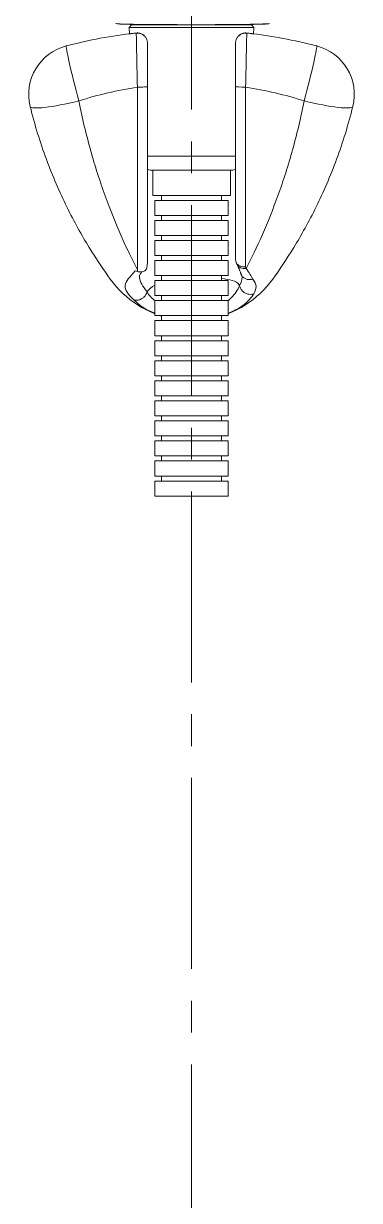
# Model space of a CAD drawing. Extents: x 900 to 2324, y -1513 to 827.
# Drawn here: x 1634.5 to 1701.6, y 159.6 to 394.4 of the extents above; entities that cross this region are included whole.
import ezdxf

# ---------------------------------------------------------------- set-up
doc = ezdxf.new("R2010")
doc.units = 0
doc.header["$LTSCALE"] = 4
doc.header["$MEASUREMENT"] = 0
doc.linetypes.add('CENTER2', pattern=[28.575, 19.05, -3.175, 3.175, -3.175])
doc.layers.add('1', color=7, linetype='CONTINUOUS')
doc.layers.add('Cneter', color=1, linetype='CENTER2', lineweight=13)

msp = doc.modelspace()

# ---------------------------------------------------------------- linework, layer by layer
at = {"layer": '1', "color": 7, "linetype": 'Continuous', "lineweight": 18}
for p, q in [((1656.05, 394.17), (1655.58, 393.67)), ((1655.58, 393.67), (1655.67, 392.37)), ((1655.58, 393.67), (1668.05, 393.67)), ((1656.05, 394.17), (1668.05, 394.17)), ((1668.05, 394.17), (1680.05, 394.17)), ((1668.05, 393.67), (1680.51, 393.67)), ((1680.51, 393.67), (1680.05, 394.17)), ((1680.42, 392.37), (1680.51, 393.67)), ((1659.25, 381.9), (1659.25, 346.99)), ((1676.85, 347.3), (1676.85, 381.9)), ((1660.3, 365.17), (1660.3, 360.17)), ((1675.8, 360.17), (1675.8, 365.17)), ((1660.3, 360.17), (1668.05, 360.17)), ((1662.05, 360.17), (1662.05, 359.17)), ((1668.05, 360.17), (1675.8, 360.17)), ((1674.05, 359.17), (1674.05, 360.17)), ((1660.75, 359.17), (1660.75, 356.17)), ((1660.75, 359.17), (1668.05, 359.17)), ((1668.05, 359.17), (1675.35, 359.17)), ((1675.35, 356.17), (1675.35, 359.17)), ((1660.75, 356.17), (1668.05, 356.17)), ((1660.75, 355.17), (1660.75, 352.17)), ((1660.75, 355.17), (1668.05, 355.17)), ((1662.05, 356.17), (1662.05, 355.17)), ((1668.05, 356.17), (1675.35, 356.17)), ((1668.05, 355.17), (1675.35, 355.17)), ((1674.05, 355.17), (1674.05, 356.17)), ((1675.35, 352.17), (1675.35, 355.17)), ((1660.75, 352.17), (1668.05, 352.17)), ((1660.75, 351.17), (1660.75, 348.17)), ((1660.75, 351.17), (1668.05, 351.17)), ((1662.05, 352.17), (1662.05, 351.17)), ((1668.05, 352.17), (1675.35, 352.17)), ((1668.05, 351.17), (1675.35, 351.17)), ((1674.05, 351.17), (1674.05, 352.17)), ((1675.35, 348.17), (1675.35, 351.17)), ((1660.75, 348.17), (1668.05, 348.17)), ((1662.05, 348.17), (1662.05, 347.17)), ((1668.05, 348.17), (1675.35, 348.17)), ((1674.05, 347.17), (1674.05, 348.17)), ((1660.75, 347.17), (1660.75, 344.17)), ((1660.75, 347.17), (1668.05, 347.17)), ((1668.05, 347.17), (1675.35, 347.17)), ((1675.35, 344.17), (1675.35, 347.17)), ((1660.75, 344.17), (1668.05, 344.17)), ((1660.75, 343.17), (1660.75, 340.17)), ((1660.75, 343.17), (1668.05, 343.17)), ((1662.05, 344.17), (1662.05, 343.17)), ((1668.05, 344.17), (1675.35, 344.17)), ((1668.05, 343.17), (1675.35, 343.17)), ((1674.05, 343.17), (1674.05, 344.17)), ((1675.35, 340.17), (1675.35, 343.17)), ((1660.75, 340.17), (1668.05, 340.17)), ((1660.75, 339.17), (1660.75, 336.17)), ((1660.75, 339.17), (1668.05, 339.17)), ((1662.05, 340.17), (1662.05, 339.17)), ((1668.05, 340.17), (1675.35, 340.17)), ((1668.05, 339.17), (1675.35, 339.17)), ((1674.05, 339.17), (1674.05, 340.17)), ((1675.35, 336.17), (1675.35, 339.17)), ((1660.75, 336.17), (1668.05, 336.17)), ((1662.05, 336.17), (1662.05, 335.17)), ((1668.05, 336.17), (1675.35, 336.17)), ((1674.05, 335.17), (1674.05, 336.17)), ((1660.75, 335.17), (1660.75, 332.17)), ((1660.75, 335.17), (1668.05, 335.17)), ((1668.05, 335.17), (1675.35, 335.17)), ((1675.35, 332.17), (1675.35, 335.17)), ((1660.75, 332.17), (1668.05, 332.17)), ((1660.75, 331.17), (1660.75, 328.17)), ((1660.75, 331.17), (1668.05, 331.17)), ((1662.05, 332.17), (1662.05, 331.17)), ((1668.05, 332.17), (1675.35, 332.17)), ((1668.05, 331.17), (1675.35, 331.17)), ((1674.05, 331.17), (1674.05, 332.17)), ((1675.35, 328.17), (1675.35, 331.17)), ((1660.75, 328.17), (1668.05, 328.17)), ((1660.75, 327.17), (1660.75, 324.17)), ((1660.75, 327.17), (1668.05, 327.17)), ((1662.05, 328.17), (1662.05, 327.17)), ((1668.05, 328.17), (1675.35, 328.17)), ((1668.05, 327.17), (1675.35, 327.17)), ((1674.05, 327.17), (1674.05, 328.17)), ((1675.35, 324.17), (1675.35, 327.17)), ((1660.75, 324.17), (1668.05, 324.17)), ((1662.05, 324.17), (1662.05, 323.17)), ((1668.05, 324.17), (1675.35, 324.17)), ((1674.05, 323.17), (1674.05, 324.17)), ((1660.75, 323.17), (1660.75, 320.17)), ((1660.75, 323.17), (1668.05, 323.17)), ((1668.05, 323.17), (1675.35, 323.17)), ((1675.35, 320.17), (1675.35, 323.17)), ((1660.75, 320.17), (1668.05, 320.17)), ((1662.05, 320.17), (1662.05, 319.17)), ((1668.05, 320.17), (1675.35, 320.17)), ((1674.05, 319.17), (1674.05, 320.17)), ((1660.75, 319.17), (1660.75, 316.17)), ((1660.75, 319.17), (1668.05, 319.17)), ((1668.05, 319.17), (1675.35, 319.17)), ((1675.35, 316.17), (1675.35, 319.17)), ((1660.75, 316.17), (1668.05, 316.17)), ((1660.75, 315.17), (1660.75, 312.17)), ((1660.75, 315.17), (1668.05, 315.17)), ((1662.05, 316.17), (1662.05, 315.17)), ((1668.05, 316.17), (1675.35, 316.17)), ((1668.05, 315.17), (1675.35, 315.17)), ((1674.05, 315.17), (1674.05, 316.17)), ((1675.35, 312.17), (1675.35, 315.17)), ((1660.75, 312.17), (1668.05, 312.17)), ((1660.75, 311.17), (1660.75, 308.17)), ((1660.75, 311.17), (1668.05, 311.17)), ((1662.05, 312.17), (1662.05, 311.17)), ((1668.05, 312.17), (1675.35, 312.17)), ((1668.05, 311.17), (1675.35, 311.17)), ((1674.05, 311.17), (1674.05, 312.17)), ((1675.35, 308.17), (1675.35, 311.17)), ((1660.75, 308.17), (1668.05, 308.17)), ((1662.05, 308.17), (1662.05, 307.17)), ((1668.05, 308.17), (1675.35, 308.17)), ((1674.05, 307.17), (1674.05, 308.17)), ((1660.75, 307.17), (1660.75, 304.17)), ((1660.75, 307.17), (1668.05, 307.17)), ((1668.05, 307.17), (1675.35, 307.17)), ((1675.35, 304.17), (1675.35, 307.17)), ((1660.75, 304.17), (1668.05, 304.17)), ((1660.75, 303.17), (1660.75, 300.17)), ((1660.75, 303.17), (1668.05, 303.17)), ((1662.05, 304.17), (1662.05, 303.17)), ((1668.05, 304.17), (1675.35, 304.17)), ((1668.05, 303.17), (1675.35, 303.17)), ((1674.05, 303.17), (1674.05, 304.17)), ((1675.35, 300.17), (1675.35, 303.17)), ((1660.75, 300.17), (1668.05, 300.17)), ((1668.05, 300.17), (1675.35, 300.17))]:
    msp.add_line(p, q, dxfattribs=at)
at = {"layer": '1', "color": 7, "linetype": 'Continuous', "lineweight": 13}
for p, q in [((1657.25, 345.32), (1657.25, 381.75)), ((1678.85, 381.75), (1678.85, 345.92)), ((1659.25, 367.96), (1668.05, 367.96)), ((1668.05, 367.96), (1676.85, 367.96))]:
    msp.add_line(p, q, dxfattribs=at)
at = {"layer": '1', "color": 7, "linetype": 'Continuous', "lineweight": 18, "extrusion": (0, 0, -1)}
for centre, start, end in [((-1645.55, 380.31), 346.0375, 75.5225), ((-1690.55, 380.31), 104.4775, 193.9625)]:
    msp.add_arc(centre, 10, start, end, dxfattribs=at)
at = {"layer": '1', "color": 7, "linetype": 'Continuous', "lineweight": 18}
for centre, start, end in [((1660.35, 368.17), 248.4851, 270), ((1675.75, 368.17), 270, 291.5149)]:
    msp.add_arc(centre, 3, start, end, dxfattribs=at)
at = {"layer": '1', "color": 7, "linetype": 'Continuous', "lineweight": 13}
for centre, major_axis, ratio, start_param, end_param in [((1645.55, 380.31), (2.5, -9.68), 0.032961, 3.141593, 4.839361), ((1690.55, 380.31), (-2.5, -9.68), 0.032961, 1.443824, 3.141593), ((1657.25, 381.9), (-2, 0), 0.076696, 1.570796, 3.141593), ((1678.85, 381.9), (-2, 0), 0.076696, 0, 1.570796), ((1645.55, 380.31), (9.7, 2.41), 0.126983, 3.141593, 4.680827), ((1690.55, 380.31), (-9.7, 2.41), 0.126983, 1.602358, 3.141593), ((1678.99, 347.17), (-1.83, -0.82), 0.760059, 6.274802, 7.5268)]:
    msp.add_ellipse(centre, major_axis=major_axis, ratio=ratio, start_param=start_param, end_param=end_param, dxfattribs=at)
at = {"layer": '1', "color": 7, "linetype": 'Continuous', "lineweight": 18}
for points, degree in [([(1643.05, 389.99), (1647.56, 391.16), (1652.11, 392), (1656.68, 392.52)], 3), ([(1655.82, 392.42), (1655.63, 392.39), (1655.5, 392.38), (1655.44, 392.37)], 3), ([(1656.68, 392.52), (1656.11, 392.45), (1655.82, 392.42), (1655.81, 392.42)], 3), ([(1656.53, 392.5), (1656.67, 392.52), (1656.84, 392.54), (1657.03, 392.56)], 3), ([(1657.52, 392.51), (1657.12, 392.58), (1656.68, 392.51)], 2), ([(1679.41, 392.5), (1678.96, 392.58), (1678.57, 392.5)], 2), ([(1679.07, 392.56), (1679.25, 392.54), (1679.42, 392.52), (1679.57, 392.5)], 3), ([(1679.41, 392.52), (1684.01, 391.99), (1688.56, 391.15), (1693.05, 389.99)], 3), ([(1680.29, 392.42), (1680.28, 392.42), (1679.98, 392.45), (1679.41, 392.52)], 3), ([(1680.4, 392.4), (1680.4, 392.4), (1680.34, 392.41), (1680.24, 392.42)], 3), ([(1659.24, 390.73), (1659.24, 390.68), (1659.25, 390.62), (1659.25, 390.56)], 3), ([(1676.85, 390.56), (1676.85, 390.62), (1676.85, 390.68), (1676.85, 390.73)], 3), ([(1659.15, 345.84), (1659.12, 345.72), (1659.1, 345.6), (1659.07, 345.49)], 3), ([(1659.25, 346.99), (1659.25, 346.59), (1659.2, 346.2), (1659.15, 345.84)], 3), ([(1676.95, 346.79), (1677.15, 346.36)], 1), ([(1656.81, 345.08), (1656.98, 345.04), (1657.14, 344.99), (1657.3, 344.95)], 3), ([(1660.73, 342.22), (1660.12, 341.91), (1659.6, 341.51), (1659.2, 340.96)], 3), ([(1662.07, 336.08), (1662.01, 336.1), (1661.94, 336.12), (1661.88, 336.14)], 3), ([(1674.18, 336.13), (1674.12, 336.11), (1674.07, 336.1), (1674.02, 336.08)], 3)]:
    msp.add_open_spline(points, degree=degree, dxfattribs=at)
for points, knots in [([(1652.94, 394.45), (1652.99, 394.43), (1653.2, 394.41), (1653.76, 394.37), (1654.44, 394.34), (1655.14, 394.32), (1655.82, 394.31), (1656.52, 394.29), (1657.38, 394.28), (1658.56, 394.27), (1660.02, 394.25), (1661.71, 394.24), (1663.59, 394.23), (1665.81, 394.22), (1667.41, 394.22), (1668.27, 394.22)], [0, 0, 0, 0, 0.10819, 0.202898, 0.283916, 0.35125, 0.404975, 0.449949, 0.506512, 0.57701, 0.661415, 0.734099, 0.814802, 0.903026, 1, 1, 1, 1]), ([(1668.27, 394.19), (1666.11, 394.19), (1663.99, 394.2), (1660.3, 394.22), (1658.71, 394.24), (1654.88, 394.29), (1653.56, 394.34), (1653.37, 394.39)], [0, 0, 0, 0, 0.25, 0.25, 0.5, 0.5, 1, 1, 1, 1]), ([(1655.83, 392.42), (1655.83, 392.42), (1655.84, 392.42), (1655.87, 392.42), (1655.93, 392.43), (1656, 392.43), (1656.05, 392.43), (1656.06, 392.43)], [0, 0, 0, 0, 0.117287, 0.217707, 0.437799, 0.865839, 1, 1, 1, 1]), ([(1657.03, 392.56), (1657.03, 392.56), (1657.03, 392.56), (1657.27, 392.58), (1657.52, 392.57), (1657.96, 392.45), (1658.17, 392.36), (1658.46, 392.16), (1658.57, 392.08), (1658.66, 391.98)], [0, 0, 0, 0, 0.007507, 0.007507, 0.408699, 0.408699, 0.781214, 0.781214, 1, 1, 1, 1]), ([(1657.03, 392.51), (1657.03, 392.51), (1657.04, 392.51), (1657.21, 392.53), (1657.39, 392.53), (1657.78, 392.48), (1658, 392.41), (1658.39, 392.21), (1658.57, 392.07), (1658.86, 391.75), (1658.99, 391.57), (1659.16, 391.17), (1659.22, 390.95), (1659.24, 390.73)], [0, 0, 0, 0, 0.004771, 0.004771, 0.168449, 0.168449, 0.381096, 0.381096, 0.589432, 0.589432, 0.794609, 0.794609, 1, 1, 1, 1]), ([(1668.27, 394.22), (1669.01, 394.22), (1670.39, 394.22), (1672.31, 394.22), (1673.93, 394.23), (1675.4, 394.24), (1676.67, 394.25), (1677.74, 394.26), (1678.66, 394.27), (1679.59, 394.29), (1680.6, 394.31), (1681.62, 394.33), (1682.56, 394.37), (1683.29, 394.4), (1683.55, 394.43), (1683.61, 394.45)], [0, 0, 0, 0, 0.08375, 0.158987, 0.226608, 0.286803, 0.354754, 0.409012, 0.454162, 0.510627, 0.580809, 0.664747, 0.762607, 0.874452, 1, 1, 1, 1]), ([(1683.18, 394.39), (1683.08, 394.36), (1682.7, 394.34), (1681.36, 394.3), (1680.4, 394.28), (1677.86, 394.24), (1676.28, 394.22), (1672.55, 394.2), (1670.44, 394.19), (1668.27, 394.19)], [0, 0, 0, 0, 0.25, 0.25, 0.5, 0.5, 0.75, 0.75, 1, 1, 1, 1]), ([(1676.85, 390.73), (1676.87, 390.95), (1676.93, 391.17), (1677.11, 391.57), (1677.23, 391.75), (1677.53, 392.07), (1677.71, 392.21), (1678.1, 392.41), (1678.31, 392.48), (1678.71, 392.53), (1678.88, 392.53), (1679.06, 392.51), (1679.06, 392.51), (1679.07, 392.51)], [0, 0, 0, 0, 0.205391, 0.205391, 0.410568, 0.410568, 0.618904, 0.618904, 0.831551, 0.831551, 0.995229, 0.995229, 1, 1, 1, 1]), ([(1677.43, 391.98), (1677.53, 392.08), (1677.63, 392.16), (1677.92, 392.36), (1678.13, 392.45), (1678.57, 392.57), (1678.82, 392.58), (1679.06, 392.56), (1679.06, 392.56), (1679.07, 392.56)], [0, 0, 0, 0, 0.218786, 0.218786, 0.591301, 0.591301, 0.992493, 0.992493, 1, 1, 1, 1]), ([(1680.02, 392.43), (1680.06, 392.43), (1680.13, 392.43), (1680.21, 392.42), (1680.25, 392.42), (1680.26, 392.42), (1680.27, 392.42), (1680.27, 392.42)], [0, 0, 0, 0, 0.469812, 0.772051, 0.873112, 0.946142, 1, 1, 1, 1]), ([(1659.25, 390.56), (1659.25, 390.48), (1659.25, 389.47), (1659.25, 386.26), (1659.25, 384.07), (1659.25, 381.9)], [0, 0, 0, 0, 0.5, 0.5, 1, 1, 1, 1]), ([(1676.85, 381.9), (1676.85, 384.07), (1676.85, 386.26), (1676.85, 389.47), (1676.85, 390.48), (1676.85, 390.56)], [0, 0, 0, 0, 0.5, 0.5, 1, 1, 1, 1]), ([(1651.84, 343.45), (1650.56, 345.22), (1649.11, 347.34), (1646.13, 352.2), (1644.61, 354.93), (1641.72, 360.81), (1640.32, 364.02), (1637.84, 370.73), (1636.75, 374.23), (1635.84, 377.9)], [0, 0, 0, 0, 0.25, 0.25, 0.5, 0.5, 0.75, 0.75, 1, 1, 1, 1]), ([(1700.25, 377.9), (1699.34, 374.23), (1698.25, 370.73), (1695.77, 364.02), (1694.37, 360.81), (1691.48, 354.93), (1689.96, 352.2), (1686.98, 347.34), (1685.54, 345.22), (1684.26, 343.45)], [0, 0, 0, 0, 0.25, 0.25, 0.5, 0.5, 0.75, 0.75, 1, 1, 1, 1]), ([(1660.25, 365.17), (1660.25, 365.17), (1660.25, 365.17), (1660.25, 365.17), (1661.09, 365.17), (1663.98, 365.17), (1666, 365.17), (1668.05, 365.17)], [0, 0, 0, 0, 0.000824, 0.000824, 0.500412, 0.500412, 1, 1, 1, 1]), ([(1668.05, 365.17), (1670.09, 365.17), (1672.12, 365.17), (1675.01, 365.17), (1675.85, 365.17), (1675.85, 365.17), (1675.85, 365.17), (1675.85, 365.17)], [0, 0, 0, 0, 0.49959, 0.49959, 0.999181, 0.999181, 1, 1, 1, 1]), ([(1657.3, 344.95), (1657.29, 345.06), (1657.27, 345.17), (1657.25, 345.29), (1657.25, 345.31), (1657.25, 345.32)], [0, 0, 0, 0, 0.900036, 0.900036, 1, 1, 1, 1]), ([(1659.07, 345.49), (1658.97, 345.34), (1658.85, 345.22), (1658.55, 345.03), (1658.37, 344.97), (1657.98, 344.89), (1657.77, 344.88), (1657.47, 344.92), (1657.39, 344.93), (1657.3, 344.95)], [0, 0, 0, 0, 0.290833, 0.290833, 0.580688, 0.580688, 0.885685, 0.885685, 1, 1, 1, 1]), ([(1676.85, 347.3), (1676.85, 347.13), (1676.88, 346.95), (1677.03, 346.64), (1677.14, 346.49), (1677.41, 346.25), (1677.58, 346.14), (1677.96, 345.99), (1678.17, 345.94), (1678.53, 345.9), (1678.68, 345.9), (1678.84, 345.92), (1678.84, 345.92), (1678.85, 345.92)], [0, 0, 0, 0, 0.212222, 0.212222, 0.424374, 0.424374, 0.637608, 0.637608, 0.852942, 0.852942, 0.994498, 0.994498, 1, 1, 1, 1]), ([(1677.15, 346.4), (1677.19, 346.32), (1677.36, 345.92), (1677.62, 345.33), (1677.83, 344.8), (1677.9, 344.59), (1677.91, 344.54)], [0, 0, 0, 0, 0.103224, 0.524644, 0.869823, 1, 1, 1, 1]), ([(1660.76, 336.55), (1659.62, 336.99), (1658.39, 337.59), (1655.25, 339.62), (1653.34, 341.37), (1651.84, 343.45)], [0, 0, 0, 0, 0.384067, 0.384067, 1, 1, 1, 1]), ([(1657.64, 344.01), (1657.64, 344.01), (1657.64, 344.01), (1657.65, 344.05), (1657.72, 344.26), (1657.88, 344.55), (1658.04, 344.8), (1658.12, 344.92)], [0, 0, 0, 0, 0.070781, 0.337198, 0.585459, 0.817998, 1, 1, 1, 1]), ([(1677.64, 342.2), (1677.33, 342.78), (1676.82, 343), (1675.57, 343.36), (1674.87, 343.47), (1674.08, 343.55)], [0, 0, 0, 0, 0.533403, 0.533403, 1, 1, 1, 1]), ([(1684.26, 343.45), (1682.76, 341.37), (1680.84, 339.62), (1677.7, 337.59), (1676.47, 336.99), (1675.34, 336.55)], [0, 0, 0, 0, 0.616324, 0.616324, 1, 1, 1, 1]), ([(1677.92, 344.54), (1677.97, 344.36), (1678.05, 344.19), (1678.28, 343.89), (1678.43, 343.75), (1678.78, 343.53), (1678.98, 343.45), (1679.4, 343.35), (1679.62, 343.34), (1679.98, 343.37), (1680.11, 343.39), (1680.26, 343.44), (1680.27, 343.44), (1680.28, 343.44)], [0, 0, 0, 0, 0.202242, 0.202242, 0.419427, 0.419427, 0.636714, 0.636714, 0.854125, 0.854125, 0.98775, 0.98775, 1, 1, 1, 1]), ([(1677.98, 344.32), (1678.02, 344.25), (1678.11, 344.07), (1678.15, 343.91), (1678.15, 343.86), (1678.15, 343.85), (1678.15, 343.85)], [0, 0, 0, 0, 0.197918, 0.592862, 0.998647, 1, 1, 1, 1]), ([(1659.15, 340.86), (1659.09, 340.66), (1659, 340.46), (1658.75, 340.09), (1658.6, 339.92), (1658.26, 339.63), (1658.07, 339.51), (1657.68, 339.32), (1657.47, 339.26), (1657.06, 339.21), (1656.86, 339.22), (1656.64, 339.27), (1656.61, 339.28), (1656.57, 339.29), (1656.56, 339.29), (1656.56, 339.3)], [0, 0, 0, 0, 0.191438, 0.191438, 0.38287, 0.38287, 0.574422, 0.574422, 0.766339, 0.766339, 0.958624, 0.958624, 0.992339, 0.992339, 1, 1, 1, 1]), ([(1659.2, 340.96), (1659.19, 340.95), (1659.18, 340.92), (1659.16, 340.89), (1659.16, 340.88), (1659.15, 340.86)], [0, 0, 0, 0, 0.674483, 0.674483, 1, 1, 1, 1]), ([(1677.66, 342.13), (1677.66, 342.15), (1677.66, 342.16), (1677.65, 342.18), (1677.64, 342.19), (1677.64, 342.2)], [0, 0, 0, 0, 0.53512, 0.53512, 1, 1, 1, 1]), ([(1677.66, 342.13), (1677.7, 341.93), (1677.77, 341.72), (1677.99, 341.34), (1678.13, 341.17), (1678.45, 340.86), (1678.64, 340.73), (1679.04, 340.54), (1679.26, 340.47), (1679.69, 340.4), (1679.91, 340.4), (1680.23, 340.46), (1680.33, 340.48), (1680.44, 340.52), (1680.45, 340.53), (1680.46, 340.53)], [0, 0, 0, 0, 0.179587, 0.179587, 0.359174, 0.359174, 0.538771, 0.538771, 0.718454, 0.718454, 0.898245, 0.898245, 0.990374, 0.990374, 1, 1, 1, 1])]:
    msp.add_open_spline(points, degree=3, knots=knots, dxfattribs=at)
at = {"layer": '1', "color": 7, "linetype": 'Continuous', "lineweight": 13}
for points in [[(1657.03, 392.51), (1656.9, 392.53), (1656.78, 392.53), (1656.68, 392.52)], [(1679.41, 392.52), (1679.31, 392.53), (1679.19, 392.53), (1679.07, 392.51)], [(1657.25, 381.75), (1653.31, 381.16), (1649.38, 380.23), (1645.55, 379)], [(1690.55, 379), (1686.71, 380.23), (1682.81, 381.15), (1678.85, 381.75)], [(1678.85, 345.92), (1678.9, 345.81), (1678.94, 345.7), (1678.99, 345.59)], [(1678.99, 345.59), (1679.5, 344.76), (1679.96, 344.06), (1680.28, 343.44)], [(1677.64, 342.2), (1677.98, 342.79), (1678.15, 343.32), (1678.15, 343.87)], [(1680.28, 343.44), (1681.04, 342.4), (1681.17, 341.59), (1680.46, 340.53)], [(1659.15, 340.86), (1659.58, 340.26), (1660.1, 339.66), (1660.78, 339.11)]]:
    msp.add_open_spline(points, degree=3, dxfattribs=at)
for points, knots in [([(1657.25, 381.75), (1657.18, 384.35), (1657.13, 386.97), (1657.05, 390.94), (1657.03, 392.25), (1657.03, 392.51)], [0, 0, 0, 0, 0.5, 0.5, 1, 1, 1, 1]), ([(1679.07, 392.51), (1679.07, 392.25), (1679.04, 390.94), (1678.97, 386.97), (1678.91, 384.35), (1678.85, 381.75)], [0, 0, 0, 0, 0.5, 0.5, 1, 1, 1, 1]), ([(1645.55, 379), (1646.23, 375.59), (1647.02, 372.32), (1648.78, 366.01), (1649.77, 362.94), (1651.84, 357.21), (1652.92, 354.55), (1655.1, 349.61), (1656.21, 347.32), (1657.25, 345.32)], [0, 0, 0, 0, 0.25, 0.25, 0.5, 0.5, 0.75, 0.75, 1, 1, 1, 1]), ([(1678.99, 345.59), (1680.02, 347.6), (1681.12, 349.87), (1683.27, 354.79), (1684.33, 357.43), (1686.38, 363.12), (1687.35, 366.15), (1689.09, 372.39), (1689.87, 375.63), (1690.55, 379)], [0, 0, 0, 0, 0.25, 0.25, 0.5, 0.5, 0.75, 0.75, 1, 1, 1, 1]), ([(1656.56, 339.3), (1655.33, 340.38), (1654.72, 341.36), (1654.91, 343.05), (1655.7, 343.87), (1656.81, 345.08)], [0, 0, 0, 0, 0.5, 0.5, 1, 1, 1, 1]), ([(1657.64, 344.01), (1657.64, 343.94), (1657.65, 343.86), (1657.74, 342.91), (1658.29, 341.96), (1659.2, 340.96)], [0, 0, 0, 0, 0.082026, 0.082026, 1, 1, 1, 1]), ([(1680.46, 340.53), (1680.05, 339.75), (1679.25, 338.88), (1677.36, 337.54), (1676.44, 337.03), (1675.35, 336.68)], [0, 0, 0, 0, 0.597437, 0.597437, 1, 1, 1, 1]), ([(1675.37, 339.15), (1675.58, 339.33), (1675.78, 339.52), (1676.75, 340.5), (1677.32, 341.33), (1677.66, 342.13)], [0, 0, 0, 0, 0.191134, 0.191134, 1, 1, 1, 1]), ([(1660.73, 336.68), (1660.06, 336.9), (1659.45, 337.18), (1657.92, 338.04), (1657.15, 338.67), (1656.56, 339.3)], [0, 0, 0, 0, 0.358827, 0.358827, 1, 1, 1, 1])]:
    msp.add_open_spline(points, degree=3, knots=knots, dxfattribs=at)
at = {"layer": 'Cneter', "lineweight": 5, "ltscale": 0.5}
msp.add_line((1668.05, 148.69), (1668.05, 576.28), dxfattribs=at)

doc.saveas('drawing.dxf')
